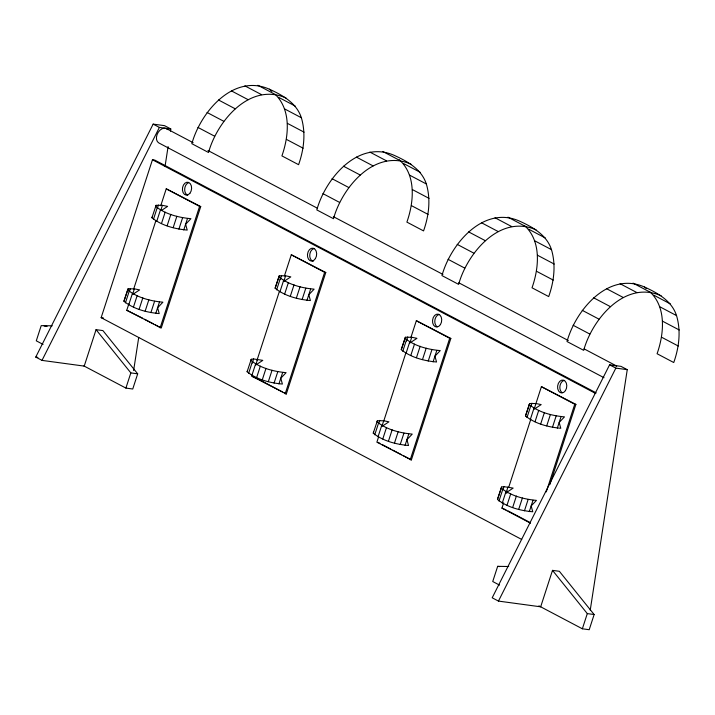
<?xml version="1.0" encoding="UTF-8"?>
<svg xmlns="http://www.w3.org/2000/svg" width="715" height="715" viewBox="0 0 715 715"><rect width="100%" height="100%" fill="white"/><g stroke="black" fill="none" stroke-linecap="round" stroke-linejoin="round"><path stroke-width="1.07" d="M286.018 97.973C249.955 81.984 217.19 121.041 208.53 152.492L191.852 143.697C200.513 112.255 233.278 73.189 269.341 89.178C282.639 95.229 296.573 102.942 301.373 117.752C305.957 133.267 303.893 149.641 298.593 164.691L281.916 155.897C288.824 136.225 291.389 110.11 275.186 94.335M410.982 164.191C374.919 148.193 342.154 187.259 333.494 218.71L316.825 209.915C325.486 178.464 358.251 139.398 394.314 155.396C407.604 161.438 421.537 169.16 426.337 183.97C430.931 199.485 428.866 215.859 423.557 230.909L406.889 222.115C413.905 202.184 416.443 175.309 399.319 159.811M536.125 229.864C500.062 213.874 467.297 252.94 458.637 284.382L441.968 275.588C450.629 244.146 483.394 205.08 519.448 221.078C532.747 227.12 546.68 234.833 551.48 249.642C556.073 265.158 554.009 281.531 548.7 296.582L532.023 287.796C539.047 267.866 541.586 240.991 524.461 225.493M661.178 295.813C625.125 279.815 592.36 318.881 583.69 350.332L567.022 341.538C575.682 310.087 608.447 271.03 644.51 287.019C657.8 293.07 671.734 300.783 676.533 315.592C681.127 331.108 679.062 347.481 673.753 362.532L657.085 353.737C664.101 333.816 666.639 306.932 649.515 291.434M133.625 370.54L138.719 337.453M165.031 166.461L168.088 146.611M170.465 131.167L170.805 128.959L164.548 125.661L153.144 124.115L35.75 357.089L42.006 360.387L84.218 366.107L96.06 329.66L102.906 330.589L137.682 373.829L132.749 389.014L125.903 388.084L83.834 365.901M590.241 610.145L627.252 369.664L621.004 366.366L609.591 364.82L492.197 597.794L498.453 601.092L540.674 606.812L552.507 570.364L559.353 571.294L594.138 614.534L589.205 629.718L582.359 628.789L538.887 605.864M521.727 539.459L101.146 317.675L152.456 159.767L154.735 160.071L596.051 392.794M127.619 289.861C137.334 297.726 150.606 301.069 162.913 302.186L157.595 307.763L159.213 313.59C146.906 312.464 133.625 309.121 123.918 301.265L128.065 288.824L134.393 288.851L139.622 289.897L133.428 293.963M128.065 288.824L123.918 301.265M156.076 205.321L155.638 206.358C165.344 214.223 178.625 217.566 190.932 218.683L185.614 224.26L187.223 230.087C174.916 228.961 161.644 225.618 151.929 217.762L156.076 205.321L162.412 205.339L167.632 206.394L161.438 210.46M125.42 302.874L129.12 291.47M129.388 291.586L130.398 288.476M153.439 219.371L157.139 207.967M157.407 208.083L158.417 204.973M160.75 205.723L166.238 188.823L200.727 206.564L161.259 328.024L126.77 310.283L128.825 303.947M133.634 289.164L155.941 220.506M128.709 304.894L132.418 293.49M132.543 294.544L134.393 288.851M156.728 221.391L160.428 209.987M160.866 210.094L162.412 205.339M133.437 307.101L137.146 295.697M161.456 223.598L165.165 212.194M139.121 309.282L142.821 297.878M167.131 225.779L170.84 214.375M145.145 311.186L148.845 299.791M173.164 227.683L176.864 216.288M125.903 388.084L130.836 372.899L96.06 329.66M150.892 312.634L154.592 301.23M178.902 229.131L182.611 217.726M155.745 313.465L159.454 302.061M183.764 229.962L187.464 218.558M160.115 327.872L199.583 206.403L200.727 206.564M251.251 359.296L250.804 360.333C260.519 368.198 273.791 371.541 286.098 372.658L280.789 378.235L282.398 384.062C270.091 382.945 256.81 379.602 247.104 371.737L251.251 359.296L253.584 358.948L262.807 360.378L255.729 365.025L257.579 359.323M278.823 276.83C288.529 284.695 301.81 288.038 314.117 289.155L308.8 294.732L310.408 300.559C298.11 299.442 284.829 296.099 275.114 288.234L279.261 275.793L285.598 275.82L290.817 276.875L283.739 281.522L285.598 275.82M279.261 275.793L275.114 288.234M248.606 373.346L252.315 361.942M252.243 363.095L253.584 358.948M276.625 289.843L280.325 278.439M280.253 279.592L281.603 275.445M251.894 375.366L255.604 363.962M256.971 360.387L279.279 291.738M284.427 275.892L291.291 254.763L325.781 272.504L286.313 393.974L251.823 376.233L257.874 378.977M279.914 291.863L283.614 280.459M256.631 377.583L260.332 366.178M284.642 294.08L288.351 282.675M262.307 379.754L266.007 368.35M290.317 296.251L294.026 284.847M268.331 381.667L272.04 370.263M296.35 298.164L300.05 286.76M274.077 383.106L277.778 371.711M302.088 299.603L305.797 288.208M278.93 383.937L282.639 372.533M306.95 300.434L310.65 289.03M285.169 393.822L324.637 272.352L325.781 272.504M377.386 420.751L376.948 421.779C386.654 429.644 399.935 432.986 412.242 434.103L406.924 439.68L408.533 445.508C396.226 444.39 382.954 441.048 373.239 433.183L377.386 420.751L383.714 420.769L388.942 421.823L381.864 426.471M404.958 338.275C414.673 346.14 427.945 349.483 440.252 350.6L434.935 356.177L436.552 362.005C424.245 360.887 410.964 357.545 401.258 349.68L405.405 337.248L411.733 337.266L416.961 338.32L409.883 342.968M405.405 337.248L401.258 349.68M374.74 434.792L378.45 423.396M378.718 423.503L379.728 420.393M402.76 351.288L406.46 339.893M406.397 341.037L407.738 336.89M378.029 436.811L381.739 425.407M382.176 425.523L383.714 420.769M378.593 436.901L376.877 442.183L411.366 459.924L450.834 338.454L416.344 320.713L410.857 337.614M383.741 421.055L406.048 352.397M406.048 353.308L409.758 341.904M410.187 342.02L411.733 337.266M382.766 439.028L386.466 427.624M410.785 355.525L414.486 344.121M388.442 441.2L392.151 429.795M416.461 357.697L420.161 346.292M394.466 443.112L398.175 431.708M422.485 359.609L426.185 348.205M400.212 444.56L403.921 433.156M428.231 361.057L431.931 349.653M405.074 445.382L408.774 433.978M433.084 361.879L436.794 350.475M410.231 459.763L449.699 338.302L450.834 338.454M501.179 488.05C510.885 495.915 524.167 499.258 536.465 500.375L531.156 505.952L532.764 511.779C520.457 510.662 507.176 507.319 497.47 499.454L501.617 487.013L503.959 486.665L513.173 488.095L506.98 492.161M501.617 487.013L497.47 499.454M529.189 404.547C538.904 412.412 552.177 415.755 564.484 416.872L559.166 422.449L560.783 428.276C548.476 427.159 535.195 423.816 525.489 415.951L529.636 403.51L535.964 403.537L541.192 404.592L534.114 409.239M529.636 403.51L525.489 415.951M498.972 501.063L502.681 489.659M502.949 489.775L503.959 486.665M526.991 417.56L530.691 406.156M530.959 406.272L531.969 403.162M502.261 503.083L505.97 491.679M506.095 492.742L507.945 487.04M530.28 419.58L533.989 408.176M530.378 523.13L501.939 508.124L503.655 502.842M506.738 493.341L507.427 491.223M508.803 487.004L530.762 419.401M534.418 408.283L541.398 386.663L575.888 404.395L549.808 484.672M506.998 505.291L510.698 493.895M535.008 421.787L538.717 410.392M512.673 507.471L516.382 496.067M540.692 423.968L544.392 412.564M508.714 566.512L497.667 566.343L492.733 581.527L499.517 585.111M518.697 509.384L522.406 497.98M546.716 425.881L550.416 414.477M524.444 510.823L528.144 499.428M552.463 427.32L556.163 415.924M529.297 511.654L533.006 500.25M557.316 428.151L561.025 416.747M546.269 491.911L574.753 404.243L575.888 404.395M582.359 628.789L587.292 613.604L552.507 570.364M151.929 217.762L152.375 216.725M247.104 371.737L247.542 370.701M373.239 433.183L373.677 432.146M42.006 360.387L159.391 127.413L170.805 128.959M498.453 601.092L615.847 368.118L627.252 369.664M52.258 325.808L41.211 325.638L36.286 340.823L43.07 344.407M126.77 310.283L142.625 318.202M101.146 317.675L103.434 317.978M44.151 326.04L47.083 326.433M35.75 357.089L37.913 357.384M130.836 372.899L137.682 373.829M501.939 508.124L506.014 509.831M497.667 566.343L499.624 566.611M587.292 613.604L594.138 614.534M257.847 85.282L274.524 94.076M507.954 217.172L524.631 225.967M633.016 283.122L649.685 291.917M382.82 151.5L399.488 160.294M278.519 97.276L295.197 106.07M528.626 229.166L545.304 237.961M653.689 295.116L670.357 303.911M403.483 163.494L420.161 172.279M244.896 85.871L261.574 94.666M495.003 217.762L511.681 226.557M620.066 283.712L636.734 292.498M369.861 152.081L386.538 160.875M284.695 108.957L301.373 117.752M534.802 240.857L551.48 249.642M659.865 306.798L676.533 315.592M409.668 175.175L426.337 183.97M231.454 90.903L248.132 99.689M481.561 222.794L498.239 231.589M606.624 288.735L623.292 297.529M356.428 157.112L373.096 165.907M287.412 123.364L304.081 132.159M537.519 255.255L554.197 264.05M662.573 321.205L679.25 329.99M412.376 189.573L429.054 198.368M218.522 99.993L235.199 108.787M468.638 231.892L485.306 240.678M593.691 297.833L610.369 306.628M343.495 166.211L360.172 175.005M286.456 139.407L303.133 148.202M536.572 271.298L553.249 280.092M661.625 337.248L678.303 346.042M411.429 205.625L428.106 214.42M207.073 112.478L223.75 121.273M457.189 244.369L473.857 253.164M582.242 310.319L598.911 319.113M332.046 178.696L348.714 187.491M197.957 127.422L214.634 136.216M448.064 259.313L464.741 268.107M573.126 325.262L589.795 334.048M322.93 193.631L339.598 202.425M166.488 128.646L193.148 142.705M207.958 150.508L317.54 208.297M333.342 216.627L442.925 274.417M458.726 282.756L568.309 340.546M584.11 348.875L616.688 366.053A8.106 5.577 -62.2 0 0 613.738 365.651M153.144 124.115L159.391 127.413M609.591 364.82L615.847 368.118M604.032 377.717L158.775 142.911A8.106 5.577 -62.2 0 1 158.301 132.159A8.106 5.577 -62.2 0 1 167.623 129.594M152.456 159.767L595.747 393.527M166.238 188.823L199.583 206.403M291.291 254.763L324.637 272.352M416.344 320.713L449.699 338.302M541.398 386.663L574.753 404.243M144.582 319.239L153.412 323.886M155.37 324.923L160.276 327.506M259.831 380.005L282.389 391.909M284.356 392.937L286.313 393.974M378.021 442.335L379.987 443.372M381.944 444.399L390.774 449.056M392.732 450.093L401.562 454.749M403.519 455.786L411.366 459.924M507.981 510.868L530.539 522.763M644.51 287.019L646.172 288.494M269.341 89.178L271.843 91.386M562.133 392.66A6.489 4.567 -82.3 0 1 560.015 385.698A6.489 4.567 -82.3 0 1 564.484 380.371M437.151 326.764A6.489 4.567 -82.3 0 1 434.935 319.864A6.489 4.567 -82.3 0 1 439.35 314.439M313.259 261.306A6.489 4.567 -82.3 0 1 309.765 254.835A6.489 4.567 -82.3 0 1 314.234 248.498M187.598 195.168A6.489 4.567 -82.3 0 1 184.711 188.832A6.489 4.567 -82.3 0 1 188.617 182.691M440.422 324.601A6.489 4.567 -82.3 0 0 438.259 314.171A6.489 4.567 -82.3 0 0 432.682 322.876A6.489 4.567 -82.3 0 0 440.422 324.601M565.422 390.64A6.489 4.567 -82.3 0 0 563.393 380.13A6.489 4.567 -82.3 0 0 557.718 388.719A6.489 4.567 -82.3 0 0 565.422 390.64M315.404 258.598A6.489 4.567 -82.3 0 0 313.152 248.212A6.489 4.567 -82.3 0 0 307.638 257.007A6.489 4.567 -82.3 0 0 315.404 258.598M189.877 193.318A6.489 4.567 -82.3 0 0 188.706 182.45A6.489 4.567 -82.3 0 0 182.45 190.199A6.489 4.567 -82.3 0 0 189.877 193.318"/></g></svg>
